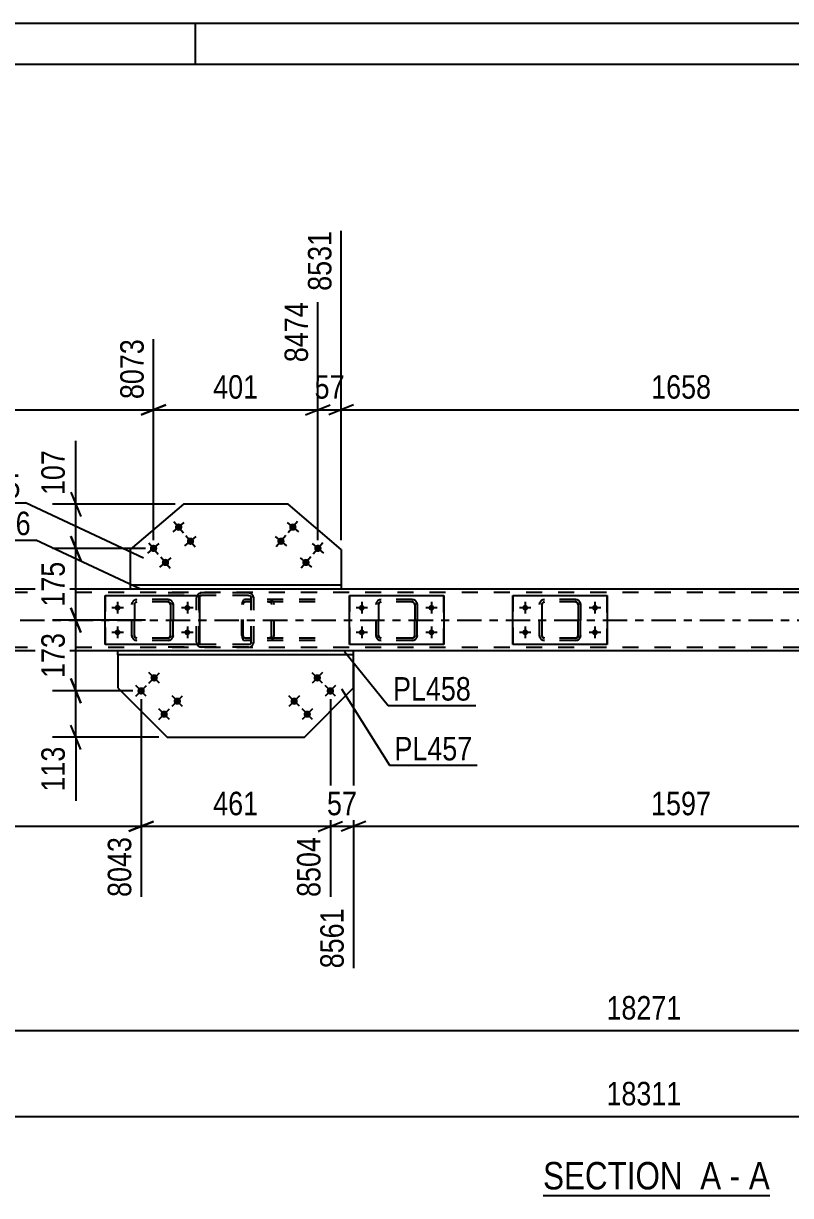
# Model space of a CAD drawing. Header units: millimetres. Extents: x 0 to 1189, y 0 to 841.
# Drawn here: x 538 to 631.6, y 698.1 to 841 of the extents above; entities that cross this region are included whole.
import ezdxf

# ---------------------------------------------------------------- set-up
doc = ezdxf.new("R2010")
doc.units = ezdxf.units.MM
doc.linetypes.add('DXK_LINE_DOT2', pattern=[3.9198, 1.9599, -1.9599])
doc.linetypes.add('DXK_LINE_DOT3', pattern=[5.9187, 2.979, -0.9799, 0.9799, -0.9799])
doc.styles.add('Arial Narrow', font='ARIALN.TTF', dxfattribs={"height": 0.2})

# ---------------------------------------------------------------- blocks, each defined once
blk = doc.blocks.new('Unknown-570348649-1114 - 55360')
at = {"color": 5, "linetype": 'Continuous'}
for p, q in [((1189, 841), (0, 841)), ((559, 836), (559, 841)), ((1184, 836), (5, 836))]:
    blk.add_line(p, q, dxfattribs=at)
blk = doc.blocks.new('Unknown-570348649-11 - 43977')
at = {"color": 6, "linetype": 'Continuous'}
blk.add_line((601.38, 698.09), (629.03, 698.09), dxfattribs=at)
at = {"color": 0, "linetype": 'Continuous'}
for points in [[(619.49, 698.84), (619.49, 702.34), (601.38, 702.34), (601.38, 698.84)], [(623.09, 698.84), (623.09, 702.34), (620.54, 702.34), (620.54, 698.84)], [(625.42, 698.84), (625.42, 702.34), (624.14, 702.34), (624.14, 698.84)], [(629.03, 698.84), (629.03, 702.34), (626.47, 702.34), (626.47, 698.84)]]:
    blk.add_wipeout(points, dxfattribs=at)
at = {"color": 7, "linetype": 'Continuous', "style": 'Arial Narrow'}
for s, p in [('SECTION ', (601.38, 698.84)), ('A', (620.54, 698.84)), ('A', (626.47, 698.84)), ('-', (624.14, 698.84))]:
    blk.add_text(s, height=3.34, dxfattribs=at).set_placement(p)
blk = doc.blocks.new('Part-570348649-43983 - 43977')
at = {"color": 7, "linetype": 'DXK_LINE_DOT2'}
for p, q in [((564.71, 770.39), (564.68, 770.16)), ((564.78, 770.58), (564.71, 770.39)), ((564.88, 770.71), (564.78, 770.58)), ((564.86, 770.27), (564.89, 770.37)), ((565.01, 770.76), (564.88, 770.71)), ((564.89, 770.37), (564.95, 770.44)), ((564.95, 770.44), (565.01, 770.46)), ((573.61, 770.76), (565.01, 770.76)), ((573.61, 770.46), (565.01, 770.46)), ((566.11, 770.46), (566.11, 770.76)), ((568.21, 770.71), (567.97, 770.76)), ((567.97, 770.46), (568.09, 770.44)), ((568.09, 770.44), (568.19, 770.37)), ((568.19, 770.37), (568.26, 770.27)), ((568.6, 770.16), (568.55, 770.39)), ((564.68, 766.36), (564.68, 770.16)), ((564.84, 770.16), (564.86, 770.27)), ((564.84, 766.36), (564.84, 770.16)), ((568.26, 770.27), (568.28, 770.16)), ((568.28, 766.36), (568.28, 770.16)), ((568.6, 766.36), (568.6, 770.16)), ((564.68, 766.36), (564.71, 766.13)), ((564.71, 766.13), (564.78, 765.93)), ((564.86, 766.24), (564.84, 766.36)), ((564.89, 766.15), (564.86, 766.24)), ((564.95, 766.08), (564.89, 766.15)), ((565.01, 766.06), (564.95, 766.08)), ((573.61, 766.06), (565.01, 766.06)), ((566.11, 765.76), (566.11, 766.06)), ((568.09, 766.08), (567.97, 766.06)), ((568.19, 766.15), (568.09, 766.08)), ((568.26, 766.24), (568.19, 766.15)), ((568.28, 766.36), (568.26, 766.24)), ((568.55, 766.13), (568.6, 766.36)), ((564.78, 765.93), (564.88, 765.8)), ((564.88, 765.8), (565.01, 765.76)), ((573.61, 765.76), (565.01, 765.76)), ((567.97, 765.76), (568.21, 765.8))]:
    blk.add_line(p, q, dxfattribs=at)
for centre, start, end in [((567.99, 770.14), 23.9472, 68.8973), ((567.99, 766.38), 291.1027, 336.0528)]:
    blk.add_arc(centre, 0.616, start, end, dxfattribs=at)
blk = doc.blocks.new('Part-570348649-44072 - 43977')
at = {"color": 7, "linetype": 'DXK_LINE_DOT2'}
for p, q in [((581.03, 770.16), (581.07, 770.39)), ((581.07, 770.39), (581.03, 770.16)), ((581.35, 770.27), (581.41, 770.37)), ((581.41, 770.37), (581.35, 770.27)), ((581.4, 770.71), (581.63, 770.76)), ((581.63, 770.76), (581.4, 770.71)), ((581.41, 770.37), (581.51, 770.43)), ((581.51, 770.43), (581.41, 770.37)), ((581.51, 770.43), (581.63, 770.46)), ((581.63, 770.46), (581.51, 770.43)), ((585.43, 770.76), (581.63, 770.76)), ((585.43, 770.46), (581.63, 770.46)), ((585.43, 770.76), (585.66, 770.71)), ((585.66, 770.71), (585.43, 770.76)), ((585.43, 770.46), (585.54, 770.43)), ((585.54, 770.43), (585.43, 770.46)), ((585.54, 770.43), (585.64, 770.37)), ((585.64, 770.37), (585.54, 770.43)), ((585.64, 770.37), (585.7, 770.27)), ((585.7, 770.27), (585.64, 770.37)), ((585.98, 770.39), (586.03, 770.16)), ((586.03, 770.16), (585.98, 770.39)), ((581.03, 766.36), (581.03, 770.16)), ((581.03, 770.16), (581.03, 770.16)), ((581.03, 766.36), (581.03, 770.16)), ((581.33, 770.16), (581.35, 770.27)), ((581.35, 770.27), (581.33, 770.16)), ((581.33, 766.36), (581.33, 770.16)), ((581.33, 770.16), (581.33, 770.16)), ((581.33, 770.16), (581.33, 766.36)), ((585.7, 770.27), (585.73, 770.16)), ((585.73, 770.16), (585.7, 770.27)), ((585.73, 766.36), (585.73, 770.16)), ((585.73, 770.16), (585.73, 770.16)), ((585.73, 770.16), (585.73, 766.36)), ((586.03, 766.36), (586.03, 770.16)), ((586.03, 770.16), (586.03, 770.16)), ((586.03, 770.16), (586.03, 766.36)), ((581.03, 766.36), (581.03, 766.36)), ((581.07, 766.13), (581.03, 766.36)), ((581.03, 766.36), (581.07, 766.13)), ((581.33, 766.36), (581.33, 766.36)), ((581.35, 766.24), (581.33, 766.36)), ((581.33, 766.36), (581.35, 766.24)), ((581.41, 766.14), (581.35, 766.24)), ((581.35, 766.24), (581.41, 766.14)), ((581.51, 766.08), (581.41, 766.14)), ((581.41, 766.14), (581.51, 766.08)), ((581.63, 766.06), (581.51, 766.08)), ((581.51, 766.08), (581.63, 766.06)), ((585.43, 766.06), (581.63, 766.06)), ((585.54, 766.08), (585.43, 766.06)), ((585.43, 766.06), (585.54, 766.08)), ((585.64, 766.14), (585.54, 766.08)), ((585.54, 766.08), (585.64, 766.14)), ((585.7, 766.24), (585.64, 766.14)), ((585.64, 766.14), (585.7, 766.24)), ((585.73, 766.36), (585.7, 766.24)), ((585.7, 766.24), (585.73, 766.36)), ((585.73, 766.36), (585.73, 766.36)), ((586.03, 766.36), (585.98, 766.13)), ((585.98, 766.13), (586.03, 766.36)), ((586.03, 766.36), (586.03, 766.36)), ((581.63, 765.76), (581.4, 765.8)), ((581.4, 765.8), (581.63, 765.76)), ((585.43, 765.76), (581.63, 765.76)), ((585.66, 765.8), (585.43, 765.76)), ((585.43, 765.76), (585.66, 765.8))]:
    blk.add_line(p, q, dxfattribs=at)
at = {"color": 7, "linetype": 'DXK_LINE_DOT3'}
blk.add_line((583.53, 768.26), (583.52, 768.26), dxfattribs=at)
at = {"color": 7, "linetype": 'DXK_LINE_DOT2'}
for centre, start, end in [((581.63, 770.16), 112.5, 157.5), ((581.63, 770.16), 112.5, 157.5), ((585.43, 770.16), 22.5, 67.5), ((585.43, 770.16), 22.5, 67.5), ((581.63, 766.36), 202.5, 247.5), ((581.63, 766.36), 202.5, 247.5), ((585.43, 766.36), 292.5, 337.5), ((585.43, 766.36), 292.5, 337.5)]:
    blk.add_arc(centre, 0.6, start, end, dxfattribs=at)
blk = doc.blocks.new('Part-570348649-43990 - 43977')
at = {"color": 7, "linetype": 'DXK_LINE_DOT2'}
for p, q in [((565.47, 771.56), (553.75, 771.56)), ((565.47, 771.26), (553.75, 771.26)), ((559.17, 771.19), (559.13, 770.96)), ((559.13, 765.56), (559.13, 770.96)), ((559.44, 770.96), (559.47, 771.07)), ((559.44, 765.56), (559.44, 770.96)), ((559.47, 771.07), (559.54, 771.17)), ((559.76, 771.56), (559.52, 771.51)), ((559.54, 771.17), (559.64, 771.24)), ((559.64, 771.24), (559.76, 771.26)), ((565.71, 771.51), (565.47, 771.56)), ((565.47, 771.26), (565.59, 771.24)), ((565.59, 771.24), (565.7, 771.17)), ((565.7, 771.17), (565.76, 771.07)), ((565.76, 771.07), (565.79, 770.96)), ((565.79, 765.56), (565.79, 770.96)), ((566.11, 770.96), (566.06, 771.19)), ((566.11, 765.56), (566.11, 770.96)), ((565.47, 765.26), (553.75, 765.26)), ((565.47, 764.96), (553.75, 764.96)), ((559.13, 765.56), (559.17, 765.33)), ((559.47, 765.44), (559.44, 765.56)), ((559.54, 765.35), (559.47, 765.44)), ((559.52, 765), (559.76, 764.96)), ((559.64, 765.28), (559.54, 765.35)), ((559.76, 765.26), (559.64, 765.28)), ((565.59, 765.28), (565.47, 765.26)), ((565.47, 764.96), (565.71, 765)), ((565.7, 765.35), (565.59, 765.28)), ((565.76, 765.44), (565.7, 765.35)), ((565.79, 765.56), (565.76, 765.44)), ((566.06, 765.33), (566.11, 765.56))]:
    blk.add_line(p, q, dxfattribs=at)
for centre, start, end in [((559.74, 770.93), 110.9291, 155.8657), ((565.49, 770.93), 24.1343, 69.0709), ((559.74, 765.58), 204.1343, 249.0709), ((565.49, 765.58), 290.9291, 335.8657)]:
    blk.add_arc(centre, 0.618, start, end, dxfattribs=at)
blk = doc.blocks.new('Part-570348649-44016 - 43977')
at = {"color": 2, "linetype": 'Continuous'}
for p, q in [((576.78, 772.51), (551.05, 772.51)), ((551.05, 772.51), (551.05, 772.01)), ((576.78, 772.01), (551.05, 772.01)), ((576.78, 772.51), (576.78, 772.01))]:
    blk.add_line(p, q, dxfattribs=at)
blk = doc.blocks.new('Part-570348649-44099 - 43977')
at = {"color": 2, "linetype": 'Continuous'}
for p, q in [((548.02, 765.26), (548.02, 771.26)), ((548.02, 771.26), (548.02, 771.26)), ((548.02, 771.26), (559.52, 771.26)), ((559.52, 771.26), (559.52, 765.26)), ((548.02, 765.26), (548.02, 765.26)), ((559.52, 765.26), (548.02, 765.26))]:
    blk.add_line(p, q, dxfattribs=at)
at = {"color": 7, "linetype": 'DXK_LINE_DOT2'}
for p, q in [((548.02, 771.26), (548.02, 765.26)), ((548.02, 771.26), (548.02, 771.26)), ((559.52, 765.26), (559.52, 771.26)), ((548.02, 765.26), (548.02, 765.26))]:
    blk.add_line(p, q, dxfattribs=at)
blk = doc.blocks.new('Part-570348649-44018 - 43977')
at = {"color": 2, "linetype": 'Continuous'}
for p, q in [((578.28, 764.51), (549.55, 764.51)), ((549.55, 764.01), (549.55, 764.51)), ((578.28, 764.01), (549.55, 764.01)), ((578.28, 764.01), (578.28, 764.51))]:
    blk.add_line(p, q, dxfattribs=at)
blk = doc.blocks.new('Part-570348649-44073 - 43977')
at = {"color": 2, "linetype": 'Continuous'}
for p, q in [((577.78, 765.26), (577.78, 771.26)), ((577.78, 771.26), (577.78, 771.26)), ((577.78, 771.26), (589.28, 771.26)), ((589.28, 771.26), (589.28, 765.26)), ((577.78, 765.26), (577.78, 765.26)), ((589.28, 765.26), (577.78, 765.26))]:
    blk.add_line(p, q, dxfattribs=at)
at = {"color": 7, "linetype": 'DXK_LINE_DOT2'}
for p, q in [((577.78, 771.26), (577.78, 765.26)), ((577.78, 771.26), (577.78, 771.26)), ((589.28, 765.26), (589.28, 771.26)), ((577.78, 765.26), (577.78, 765.26))]:
    blk.add_line(p, q, dxfattribs=at)
blk = doc.blocks.new('Part-570348649-44098 - 43977')
at = {"color": 7, "linetype": 'DXK_LINE_DOT2'}
for p, q in [((551.27, 770.16), (551.31, 770.39)), ((551.31, 770.39), (551.27, 770.16)), ((551.31, 770.39), (551.31, 770.39)), ((551.59, 770.27), (551.66, 770.37)), ((551.65, 770.37), (551.59, 770.27)), ((551.64, 770.71), (551.87, 770.76)), ((551.87, 770.76), (551.64, 770.71)), ((551.75, 770.43), (551.65, 770.37)), ((551.66, 770.37), (551.75, 770.43)), ((551.75, 770.43), (551.87, 770.46)), ((551.87, 770.46), (551.75, 770.43)), ((555.67, 770.76), (551.87, 770.76)), ((555.67, 770.46), (551.87, 770.46)), ((555.67, 770.76), (555.9, 770.71)), ((555.9, 770.71), (555.67, 770.76)), ((555.67, 770.46), (555.78, 770.43)), ((555.78, 770.43), (555.67, 770.46)), ((555.78, 770.43), (555.88, 770.37)), ((555.88, 770.37), (555.78, 770.43)), ((555.88, 770.37), (555.94, 770.27)), ((555.94, 770.27), (555.88, 770.37)), ((556.22, 770.39), (556.27, 770.16)), ((556.27, 770.16), (556.22, 770.39)), ((551.27, 766.36), (551.27, 770.16)), ((551.27, 770.16), (551.27, 770.16)), ((551.27, 766.36), (551.27, 770.16)), ((551.57, 770.16), (551.59, 770.27)), ((551.59, 770.27), (551.57, 770.16)), ((551.57, 766.36), (551.57, 770.16)), ((551.57, 770.16), (551.57, 770.16)), ((551.57, 770.16), (551.57, 766.36)), ((555.94, 770.27), (555.94, 770.27)), ((555.94, 770.27), (555.97, 770.16)), ((555.97, 770.16), (555.94, 770.27)), ((555.97, 766.36), (555.97, 770.16)), ((555.97, 770.16), (555.97, 770.16)), ((555.97, 770.16), (555.97, 766.36)), ((556.27, 766.36), (556.27, 770.16)), ((556.27, 770.16), (556.27, 770.16)), ((556.27, 770.16), (556.27, 766.36)), ((551.27, 766.36), (551.27, 766.36)), ((551.31, 766.13), (551.27, 766.36)), ((551.27, 766.36), (551.31, 766.13)), ((551.31, 766.13), (551.31, 766.13)), ((551.57, 766.36), (551.57, 766.36)), ((551.59, 766.24), (551.57, 766.36)), ((551.57, 766.36), (551.59, 766.24)), ((551.66, 766.14), (551.59, 766.24)), ((551.59, 766.24), (551.65, 766.14)), ((551.65, 766.14), (551.75, 766.08)), ((551.75, 766.08), (551.66, 766.14)), ((551.87, 766.06), (551.75, 766.08)), ((551.75, 766.08), (551.87, 766.06)), ((555.67, 766.06), (551.87, 766.06)), ((555.78, 766.08), (555.67, 766.06)), ((555.67, 766.06), (555.78, 766.08)), ((555.88, 766.14), (555.78, 766.08)), ((555.78, 766.08), (555.88, 766.14)), ((555.94, 766.24), (555.88, 766.14)), ((555.88, 766.14), (555.94, 766.24)), ((555.97, 766.36), (555.94, 766.24)), ((555.94, 766.24), (555.97, 766.36)), ((555.94, 766.24), (555.94, 766.24)), ((555.97, 766.36), (555.97, 766.36)), ((556.27, 766.36), (556.22, 766.13)), ((556.22, 766.13), (556.27, 766.36)), ((556.27, 766.36), (556.27, 766.36)), ((551.87, 765.76), (551.64, 765.8)), ((551.64, 765.8), (551.87, 765.76)), ((555.67, 765.76), (551.87, 765.76)), ((555.9, 765.8), (555.67, 765.76)), ((555.67, 765.76), (555.9, 765.8))]:
    blk.add_line(p, q, dxfattribs=at)
at = {"color": 7, "linetype": 'DXK_LINE_DOT3'}
blk.add_line((553.77, 768.26), (553.76, 768.26), dxfattribs=at)
at = {"color": 7, "linetype": 'DXK_LINE_DOT2'}
for centre, start, end in [((551.87, 770.16), 112.5, 157.5), ((551.87, 770.16), 112.5, 157.5), ((555.67, 770.16), 22.5, 67.5), ((555.67, 770.16), 22.5, 67.5), ((551.87, 766.36), 202.5, 247.5), ((551.87, 766.36), 202.5, 247.5), ((555.67, 766.36), 292.5, 337.5), ((555.67, 766.36), 292.5, 337.5)]:
    blk.add_arc(centre, 0.6, start, end, dxfattribs=at)
blk = doc.blocks.new('Part-570348649-44100 - 43977')
at = {"color": 7, "linetype": 'DXK_LINE_DOT2'}
for p, q in [((600.95, 770.16), (601, 770.39)), ((601, 770.39), (600.96, 770.16)), ((601, 770.39), (601, 770.39)), ((601.28, 770.27), (601.34, 770.37)), ((601.34, 770.37), (601.28, 770.27)), ((601.33, 770.71), (601.55, 770.76)), ((601.56, 770.76), (601.33, 770.71)), ((601.34, 770.37), (601.44, 770.43)), ((601.44, 770.43), (601.34, 770.37)), ((601.44, 770.43), (601.56, 770.46)), ((601.55, 770.46), (601.44, 770.43)), ((605.36, 770.76), (601.55, 770.76)), ((605.36, 770.46), (601.55, 770.46)), ((605.35, 770.76), (605.58, 770.71)), ((605.47, 770.43), (605.35, 770.46)), ((605.59, 770.71), (605.36, 770.76)), ((605.36, 770.46), (605.47, 770.43)), ((605.47, 770.43), (605.57, 770.37)), ((605.57, 770.37), (605.47, 770.43)), ((605.57, 770.37), (605.63, 770.27)), ((605.63, 770.27), (605.57, 770.37)), ((605.91, 770.39), (605.95, 770.16)), ((605.96, 770.16), (605.91, 770.39)), ((600.95, 770.16), (600.96, 770.16)), ((600.95, 766.36), (600.95, 770.16)), ((600.96, 766.36), (600.96, 770.16)), ((601.28, 770.27), (601.25, 770.16)), ((601.26, 770.16), (601.25, 770.16)), ((601.25, 770.16), (601.25, 766.36)), ((601.26, 770.16), (601.28, 770.27)), ((601.26, 766.36), (601.26, 770.16)), ((605.63, 770.27), (605.63, 770.27)), ((605.63, 770.27), (605.66, 770.16)), ((605.65, 770.16), (605.63, 770.27)), ((605.66, 770.16), (605.65, 770.16)), ((605.65, 770.16), (605.65, 766.36)), ((605.66, 766.36), (605.66, 770.16)), ((605.96, 770.16), (605.95, 770.16)), ((605.95, 770.16), (605.95, 766.36)), ((605.96, 766.36), (605.96, 770.16)), ((600.96, 766.36), (600.95, 766.36)), ((601, 766.13), (600.95, 766.36)), ((600.96, 766.36), (601, 766.13)), ((601, 766.13), (601, 766.13)), ((601.25, 766.36), (601.26, 766.36)), ((601.25, 766.36), (601.28, 766.24)), ((601.28, 766.24), (601.26, 766.36)), ((601.34, 766.14), (601.28, 766.24)), ((601.28, 766.24), (601.34, 766.14)), ((601.44, 766.08), (601.34, 766.14)), ((601.34, 766.14), (601.44, 766.08)), ((601.56, 766.06), (601.44, 766.08)), ((601.44, 766.08), (601.55, 766.06)), ((605.36, 766.06), (601.55, 766.06)), ((605.35, 766.06), (605.47, 766.08)), ((605.47, 766.08), (605.36, 766.06)), ((605.57, 766.14), (605.47, 766.08)), ((605.47, 766.08), (605.57, 766.14)), ((605.63, 766.24), (605.57, 766.14)), ((605.57, 766.14), (605.63, 766.24)), ((605.66, 766.36), (605.63, 766.24)), ((605.63, 766.24), (605.65, 766.36)), ((605.63, 766.24), (605.63, 766.24)), ((605.65, 766.36), (605.66, 766.36)), ((605.95, 766.36), (605.91, 766.13)), ((605.91, 766.13), (605.96, 766.36)), ((605.95, 766.36), (605.96, 766.36)), ((601.55, 765.76), (601.33, 765.8)), ((601.33, 765.8), (601.56, 765.76)), ((605.36, 765.76), (601.55, 765.76)), ((605.58, 765.8), (605.35, 765.76)), ((605.36, 765.76), (605.59, 765.8))]:
    blk.add_line(p, q, dxfattribs=at)
at = {"color": 7, "linetype": 'DXK_LINE_DOT3'}
blk.add_line((603.46, 768.26), (603.45, 768.26), dxfattribs=at)
at = {"color": 7, "linetype": 'DXK_LINE_DOT2'}
for centre, start, end in [((601.55, 770.16), 112.5, 157.5), ((601.56, 770.16), 112.5, 157.5), ((605.35, 770.16), 22.5, 67.5), ((605.36, 770.16), 22.5, 67.5), ((601.55, 766.36), 202.5, 247.5), ((601.56, 766.36), 202.5, 247.5), ((605.35, 766.36), 292.5, 337.5), ((605.36, 766.36), 292.5, 337.5)]:
    blk.add_arc(centre, 0.6, start, end, dxfattribs=at)
blk = doc.blocks.new('Part-570348649-44101 - 43977')
at = {"color": 2, "linetype": 'Continuous'}
for p, q in [((597.71, 765.26), (597.71, 771.26)), ((597.71, 771.26), (597.71, 771.26)), ((597.71, 771.26), (609.21, 771.26)), ((609.21, 771.26), (609.21, 765.26)), ((597.71, 765.26), (597.71, 765.26)), ((609.21, 765.26), (597.71, 765.26))]:
    blk.add_line(p, q, dxfattribs=at)
at = {"color": 7, "linetype": 'DXK_LINE_DOT2'}
for p, q in [((597.71, 771.26), (597.71, 765.26)), ((597.71, 771.26), (597.71, 771.26)), ((609.21, 765.26), (609.21, 771.26)), ((597.71, 765.26), (597.71, 765.26))]:
    blk.add_line(p, q, dxfattribs=at)
blk = doc.blocks.new('Part-570348649-44130 - 43977')
at = {"color": 2, "linetype": 'Continuous'}
for p, q in [((551.05, 772.01), (471.02, 772.01)), ((656.81, 772.01), (576.78, 772.01)), ((549.55, 764.51), (472.52, 764.51)), ((655.31, 764.51), (578.28, 764.51))]:
    blk.add_line(p, q, dxfattribs=at)
at = {"color": 7, "linetype": 'DXK_LINE_DOT2'}
for p, q in [((576.78, 772.01), (551.05, 772.01)), ((1063.8, 771.61), (182.52, 771.61)), ((1063.8, 764.91), (182.52, 764.91)), ((578.28, 764.51), (549.55, 764.51))]:
    blk.add_line(p, q, dxfattribs=at)
at = {"color": 7, "linetype": 'DXK_LINE_DOT3'}
blk.add_line((182.52, 768.26), (1063.8, 768.26), dxfattribs=at)
blk = doc.blocks.new('Part-570348649-44139 - 43977')
at = {"color": 2, "linetype": 'Continuous'}
for p, q in [((557.54, 782.37), (551.05, 776.88)), ((570.29, 782.37), (557.54, 782.37)), ((576.78, 776.88), (570.29, 782.37)), ((551.05, 776.88), (551.05, 772.51)), ((576.78, 776.88), (576.78, 772.51))]:
    blk.add_line(p, q, dxfattribs=at)
at = {"color": 7, "linetype": 'DXK_LINE_DOT2'}
blk.add_line((576.78, 772.51), (551.05, 772.51), dxfattribs=at)
blk = doc.blocks.new('Part-570348649-44140 - 43977')
at = {"color": 2, "linetype": 'Continuous'}
for p, q in [((549.55, 764.01), (549.55, 759.99)), ((578.28, 759.99), (578.28, 764.01)), ((549.55, 759.99), (555.54, 753.96)), ((572.29, 753.96), (578.28, 759.99)), ((555.54, 753.96), (572.29, 753.96))]:
    blk.add_line(p, q, dxfattribs=at)
at = {"color": 7, "linetype": 'DXK_LINE_DOT2'}
blk.add_line((578.28, 764.01), (549.55, 764.01), dxfattribs=at)
blk = doc.blocks.new('Bolt-570348649-44171 - 43977')
at = {"linetype": 'Continuous'}
for points in [[(578.93, 769.76), (578.93, 769.83), (578.96, 769.9), (578.99, 769.96), (579.04, 770.02), (579.1, 770.06), (579.17, 770.09), (579.24, 770.1), (579.31, 770.1), (579.38, 770.09), (579.45, 770.06), (579.51, 770.02), (579.56, 769.96), (579.6, 769.9), (579.62, 769.83), (579.63, 769.76), (579.62, 769.68), (579.6, 769.61), (579.56, 769.55), (579.51, 769.5), (579.45, 769.45), (579.38, 769.42), (579.31, 769.41), (579.24, 769.41), (579.17, 769.42), (579.1, 769.45), (579.04, 769.5), (578.99, 769.55), (578.96, 769.61), (578.93, 769.68)], [(587.43, 769.76), (587.43, 769.83), (587.46, 769.9), (587.49, 769.96), (587.54, 770.02), (587.6, 770.06), (587.67, 770.09), (587.74, 770.1), (587.81, 770.1), (587.88, 770.09), (587.95, 770.06), (588.01, 770.02), (588.06, 769.96), (588.1, 769.9), (588.12, 769.83), (588.13, 769.76), (588.12, 769.68), (588.1, 769.61), (588.06, 769.55), (588.01, 769.5), (587.95, 769.45), (587.88, 769.42), (587.81, 769.41), (587.74, 769.41), (587.67, 769.42), (587.6, 769.45), (587.54, 769.5), (587.49, 769.55), (587.46, 769.61), (587.43, 769.68)], [(578.93, 766.76), (578.93, 766.83), (578.96, 766.9), (578.99, 766.96), (579.04, 767.02), (579.1, 767.06), (579.17, 767.09), (579.24, 767.1), (579.31, 767.1), (579.38, 767.09), (579.45, 767.06), (579.51, 767.02), (579.56, 766.96), (579.6, 766.9), (579.62, 766.83), (579.63, 766.76), (579.62, 766.68), (579.6, 766.61), (579.56, 766.55), (579.51, 766.5), (579.45, 766.45), (579.38, 766.42), (579.31, 766.41), (579.24, 766.41), (579.17, 766.42), (579.1, 766.45), (579.04, 766.5), (578.99, 766.55), (578.96, 766.61), (578.93, 766.68)], [(587.43, 766.76), (587.43, 766.83), (587.46, 766.9), (587.49, 766.96), (587.54, 767.02), (587.6, 767.06), (587.67, 767.09), (587.74, 767.1), (587.81, 767.1), (587.88, 767.09), (587.95, 767.06), (588.01, 767.02), (588.06, 766.96), (588.1, 766.9), (588.12, 766.83), (588.13, 766.76), (588.12, 766.68), (588.1, 766.61), (588.06, 766.55), (588.01, 766.5), (587.95, 766.45), (587.88, 766.42), (587.81, 766.41), (587.74, 766.41), (587.67, 766.42), (587.6, 766.45), (587.54, 766.5), (587.49, 766.55), (587.46, 766.61), (587.43, 766.68)]]:
    blk.add_hatch(color=1, dxfattribs=at).paths.add_polyline_path(points)
at = {"color": 1, "linetype": 'Continuous'}
for p, q in [((579.28, 770.46), (579.28, 769.06)), ((587.78, 770.46), (587.78, 769.06)), ((579.98, 769.76), (578.58, 769.76)), ((588.48, 769.76), (587.08, 769.76)), ((579.28, 767.46), (579.28, 766.06)), ((587.78, 767.46), (587.78, 766.06)), ((579.98, 766.76), (578.58, 766.76)), ((588.48, 766.76), (587.08, 766.76))]:
    blk.add_line(p, q, dxfattribs=at)
blk = doc.blocks.new('Bolt-570348649-44181 - 43977')
at = {"linetype": 'Continuous'}
for points in [[(549.17, 769.76), (549.17, 769.83), (549.2, 769.9), (549.23, 769.96), (549.28, 770.02), (549.34, 770.06), (549.41, 770.09), (549.48, 770.1), (549.55, 770.1), (549.63, 770.09), (549.69, 770.06), (549.75, 770.02), (549.8, 769.96), (549.84, 769.9), (549.86, 769.83), (549.87, 769.76), (549.86, 769.68), (549.84, 769.61), (549.8, 769.55), (549.75, 769.5), (549.69, 769.45), (549.63, 769.42), (549.55, 769.41), (549.48, 769.41), (549.41, 769.42), (549.34, 769.45), (549.28, 769.5), (549.23, 769.55), (549.2, 769.61), (549.17, 769.68)], [(557.67, 769.76), (557.67, 769.83), (557.7, 769.9), (557.73, 769.96), (557.78, 770.02), (557.84, 770.06), (557.91, 770.09), (557.98, 770.1), (558.05, 770.1), (558.13, 770.09), (558.19, 770.06), (558.25, 770.02), (558.3, 769.96), (558.34, 769.9), (558.36, 769.83), (558.37, 769.76), (558.36, 769.68), (558.34, 769.61), (558.3, 769.55), (558.25, 769.5), (558.19, 769.45), (558.13, 769.42), (558.05, 769.41), (557.98, 769.41), (557.91, 769.42), (557.84, 769.45), (557.78, 769.5), (557.73, 769.55), (557.7, 769.61), (557.67, 769.68)], [(549.17, 766.76), (549.17, 766.83), (549.2, 766.9), (549.23, 766.96), (549.28, 767.02), (549.34, 767.06), (549.41, 767.09), (549.48, 767.1), (549.55, 767.1), (549.63, 767.09), (549.69, 767.06), (549.75, 767.02), (549.8, 766.96), (549.84, 766.9), (549.86, 766.83), (549.87, 766.76), (549.86, 766.68), (549.84, 766.61), (549.8, 766.55), (549.75, 766.5), (549.69, 766.45), (549.63, 766.42), (549.55, 766.41), (549.48, 766.41), (549.41, 766.42), (549.34, 766.45), (549.28, 766.5), (549.23, 766.55), (549.2, 766.61), (549.17, 766.68)], [(557.67, 766.76), (557.67, 766.83), (557.7, 766.9), (557.73, 766.96), (557.78, 767.02), (557.84, 767.06), (557.91, 767.09), (557.98, 767.1), (558.05, 767.1), (558.13, 767.09), (558.19, 767.06), (558.25, 767.02), (558.3, 766.96), (558.34, 766.9), (558.36, 766.83), (558.37, 766.76), (558.36, 766.68), (558.34, 766.61), (558.3, 766.55), (558.25, 766.5), (558.19, 766.45), (558.13, 766.42), (558.05, 766.41), (557.98, 766.41), (557.91, 766.42), (557.84, 766.45), (557.78, 766.5), (557.73, 766.55), (557.7, 766.61), (557.67, 766.68)]]:
    blk.add_hatch(color=1, dxfattribs=at).paths.add_polyline_path(points)
at = {"color": 1, "linetype": 'Continuous'}
for p, q in [((549.52, 770.46), (549.52, 769.06)), ((558.02, 770.46), (558.02, 769.06)), ((550.22, 769.76), (548.82, 769.76)), ((558.72, 769.76), (557.32, 769.76)), ((549.52, 767.46), (549.52, 766.06)), ((558.02, 767.46), (558.02, 766.06)), ((550.22, 766.76), (548.82, 766.76)), ((558.72, 766.76), (557.32, 766.76))]:
    blk.add_line(p, q, dxfattribs=at)
blk = doc.blocks.new('Bolt-570348649-44182 - 43977')
at = {"linetype": 'Continuous'}
for points in [[(598.86, 769.76), (598.86, 769.83), (598.89, 769.9), (598.92, 769.96), (598.97, 770.02), (599.03, 770.06), (599.1, 770.09), (599.17, 770.1), (599.24, 770.1), (599.31, 770.09), (599.38, 770.06), (599.44, 770.02), (599.49, 769.96), (599.53, 769.9), (599.55, 769.83), (599.56, 769.76), (599.55, 769.68), (599.53, 769.61), (599.49, 769.55), (599.44, 769.5), (599.38, 769.45), (599.31, 769.42), (599.24, 769.41), (599.17, 769.41), (599.1, 769.42), (599.03, 769.45), (598.97, 769.5), (598.92, 769.55), (598.89, 769.61), (598.86, 769.68)], [(607.36, 769.76), (607.36, 769.83), (607.39, 769.9), (607.42, 769.96), (607.47, 770.02), (607.53, 770.06), (607.6, 770.09), (607.67, 770.1), (607.74, 770.1), (607.81, 770.09), (607.88, 770.06), (607.94, 770.02), (607.99, 769.96), (608.03, 769.9), (608.05, 769.83), (608.06, 769.76), (608.05, 769.68), (608.03, 769.61), (607.99, 769.55), (607.94, 769.5), (607.88, 769.45), (607.81, 769.42), (607.74, 769.41), (607.67, 769.41), (607.6, 769.42), (607.53, 769.45), (607.47, 769.5), (607.42, 769.55), (607.39, 769.61), (607.36, 769.68)], [(598.86, 766.76), (598.86, 766.83), (598.89, 766.9), (598.92, 766.96), (598.97, 767.02), (599.03, 767.06), (599.1, 767.09), (599.17, 767.1), (599.24, 767.1), (599.31, 767.09), (599.38, 767.06), (599.44, 767.02), (599.49, 766.96), (599.53, 766.9), (599.55, 766.83), (599.56, 766.76), (599.55, 766.68), (599.53, 766.61), (599.49, 766.55), (599.44, 766.5), (599.38, 766.45), (599.31, 766.42), (599.24, 766.41), (599.17, 766.41), (599.1, 766.42), (599.03, 766.45), (598.97, 766.5), (598.92, 766.55), (598.89, 766.61), (598.86, 766.68)], [(607.36, 766.76), (607.36, 766.83), (607.39, 766.9), (607.42, 766.96), (607.47, 767.02), (607.53, 767.06), (607.6, 767.09), (607.67, 767.1), (607.74, 767.1), (607.81, 767.09), (607.88, 767.06), (607.94, 767.02), (607.99, 766.96), (608.03, 766.9), (608.05, 766.83), (608.06, 766.76), (608.05, 766.68), (608.03, 766.61), (607.99, 766.55), (607.94, 766.5), (607.88, 766.45), (607.81, 766.42), (607.74, 766.41), (607.67, 766.41), (607.6, 766.42), (607.53, 766.45), (607.47, 766.5), (607.42, 766.55), (607.39, 766.61), (607.36, 766.68)]]:
    blk.add_hatch(color=1, dxfattribs=at).paths.add_polyline_path(points)
at = {"color": 1, "linetype": 'Continuous'}
for p, q in [((599.21, 770.46), (599.21, 769.06)), ((607.71, 770.46), (607.71, 769.06)), ((599.91, 769.76), (598.51, 769.76)), ((608.41, 769.76), (607.01, 769.76)), ((599.21, 767.46), (599.21, 766.06)), ((607.71, 767.46), (607.71, 766.06)), ((599.91, 766.76), (598.51, 766.76)), ((608.41, 766.76), (607.01, 766.76))]:
    blk.add_line(p, q, dxfattribs=at)
blk = doc.blocks.new('Bolt-570348649-44205 - 43977')
at = {"linetype": 'Continuous'}
for points in [[(571.22, 779.29, -1), (570.54, 779.88, -1)], [(569.77, 777.58, -1), (569.08, 778.16, -1)], [(574.28, 776.71, -1), (573.59, 777.29, -1)], [(572.82, 774.99, -1), (572.14, 775.57, -1)]]:
    blk.add_hatch(color=1, dxfattribs=at).paths.add_polyline_path(points)
at = {"color": 1, "linetype": 'Continuous'}
for p, q in [((570.19, 780.17), (571.57, 779)), ((571.46, 780.27), (570.3, 778.9)), ((568.74, 778.45), (570.11, 777.29)), ((570.01, 778.55), (568.85, 777.18)), ((573.25, 777.58), (574.62, 776.42)), ((574.52, 777.69), (573.35, 776.31)), ((571.79, 775.86), (573.17, 774.7)), ((573.06, 775.97), (571.9, 774.6))]:
    blk.add_line(p, q, dxfattribs=at)
blk = doc.blocks.new('Bolt-570348649-44206 - 43977')
at = {"linetype": 'Continuous'}
for points in [[(557.3, 779.88, -1), (556.61, 779.29, -1)], [(554.24, 777.29, -1), (553.56, 776.71, -1)], [(558.75, 778.16, -1), (558.06, 777.58, -1)], [(555.7, 775.57, -1), (555.01, 774.99, -1)]]:
    blk.add_hatch(color=1, dxfattribs=at).paths.add_polyline_path(points)
at = {"color": 1, "linetype": 'Continuous'}
for p, q in [((556.27, 779), (557.64, 780.17)), ((556.37, 780.27), (557.53, 778.9)), ((553.21, 776.42), (554.59, 777.58)), ((553.32, 777.69), (554.48, 776.31)), ((557.72, 777.29), (559.09, 778.45)), ((557.83, 778.55), (558.99, 777.18)), ((554.67, 774.7), (556.04, 775.86)), ((554.77, 775.97), (555.93, 774.6))]:
    blk.add_line(p, q, dxfattribs=at)
blk = doc.blocks.new('Bolt-570348649-44207 - 43977')
at = {"linetype": 'Continuous'}
for points in [[(553.66, 761.53, -1), (554.29, 760.89, -1)], [(552.06, 759.94, -1), (552.7, 759.3, -1)], [(556.48, 758.69, -1), (557.11, 758.05, -1)], [(554.88, 757.1, -1), (555.51, 756.47, -1)]]:
    blk.add_hatch(color=1, dxfattribs=at).paths.add_polyline_path(points)
at = {"color": 1, "linetype": 'Continuous'}
for p, q in [((554.61, 760.57), (553.34, 761.85)), ((553.34, 760.58), (554.61, 761.84)), ((551.74, 758.99), (553.02, 760.26)), ((553.01, 758.99), (551.74, 760.26)), ((557.43, 757.73), (556.16, 759.01)), ((556.16, 757.74), (557.43, 759)), ((555.83, 756.15), (554.56, 757.42)), ((554.56, 756.15), (555.84, 757.42))]:
    blk.add_line(p, q, dxfattribs=at)
blk = doc.blocks.new('Bolt-570348649-44208 - 43977')
at = {"linetype": 'Continuous'}
for points in [[(573.54, 760.89, -1), (574.17, 761.53, -1)], [(575.13, 759.3, -1), (575.77, 759.94, -1)], [(570.72, 758.05, -1), (571.35, 758.69, -1)], [(572.32, 756.47, -1), (572.95, 757.1, -1)]]:
    blk.add_hatch(color=1, dxfattribs=at).paths.add_polyline_path(points)
at = {"color": 1, "linetype": 'Continuous'}
for p, q in [((574.49, 761.85), (573.22, 760.57)), ((574.49, 760.58), (573.22, 761.84)), ((571.67, 759.01), (570.4, 757.73)), ((571.68, 757.74), (570.4, 759)), ((576.09, 758.99), (574.81, 760.26)), ((576.09, 760.26), (574.82, 758.99)), ((573.27, 757.42), (572, 756.15)), ((573.27, 756.15), (572, 757.42))]:
    blk.add_line(p, q, dxfattribs=at)
blk = doc.blocks.new('StraightDimension-570348649-48183 - 43977')
at = {"color": 7, "linetype": 'Continuous'}
blk.add_line((163.56, 718.2), (1063.8, 718.2), dxfattribs=at)
at = {"color": 0}
blk.add_wipeout([(618.85, 718.95), (618.85, 723.15), (608.51, 723.15), (608.51, 718.95)], dxfattribs=at)
at = {"color": 3, "style": 'Arial Narrow'}
blk.add_text('18271', height=2.863, dxfattribs=at).set_placement((609.11, 719.55))
blk = doc.blocks.new('StraightDimension-570348649-64657 - 43977')
at = {"color": 7, "linetype": 'Continuous'}
for p, q in [((543.83, 769.76), (545.03, 766.76)), ((552.9, 768.26), (541.58, 768.26)), ((544.43, 759.62), (544.43, 768.26)), ((545.03, 758.12), (543.83, 761.12)), ((551.38, 759.62), (541.58, 759.62))]:
    blk.add_line(p, q, dxfattribs=at)
at = {"color": 0}
blk.add_wipeout([(543.68, 767.28), (539.48, 767.28), (539.48, 760.6), (543.68, 760.6)], dxfattribs=at)
at = {"color": 3, "style": 'Arial Narrow'}
blk.add_text('173', height=2.863, rotation=90.0002, dxfattribs=at).set_placement((543.08, 761.2))
blk = doc.blocks.new('StraightDimension-570348649-64655 - 43977')
at = {"color": 7, "linetype": 'Continuous'}
for p, q in [((544.43, 782.37), (544.43, 790.11)), ((544.43, 782.37), (544.43, 790.11)), ((543.83, 783.87), (545.03, 780.87)), ((556.54, 782.37), (541.58, 782.37)), ((544.43, 777), (544.43, 782.37)), ((545.03, 775.5), (543.83, 778.5)), ((552.9, 777), (541.58, 777))]:
    blk.add_line(p, q, dxfattribs=at)
at = {"color": 0}
blk.add_wipeout([(543.68, 789.58), (539.48, 789.58), (539.48, 782.9), (543.68, 782.9)], dxfattribs=at)
at = {"color": 3, "style": 'Arial Narrow'}
blk.add_text('107', height=2.863, rotation=90.0002, dxfattribs=at).set_placement((543.08, 783.5))
blk = doc.blocks.new('StraightDimension-570348649-47437 - 43977')
at = {"color": 7, "linetype": 'Continuous'}
for p, q in [((472.52, 763.01), (472.52, 725.8)), ((552.38, 758.62), (552.38, 734.5)), ((474.02, 743.71), (471.02, 742.51)), ((550.88, 742.51), (553.88, 743.71)), ((472.52, 743.11), (552.38, 743.11))]:
    blk.add_line(p, q, dxfattribs=at)
at = {"color": 0}
blk.add_wipeout([(516.71, 743.86), (516.71, 748.06), (508.19, 748.06), (508.19, 743.86)], dxfattribs=at)
at = {"color": 3, "style": 'Arial Narrow'}
blk.add_text('1597', height=2.863, dxfattribs=at).set_placement((508.79, 744.46))
at = {"color": 0, "linetype": 'Continuous'}
blk.add_wipeout([(551.78, 742.41), (547.58, 742.41), (547.58, 733.9), (551.78, 733.9)], dxfattribs=at)
at = {"color": 3, "linetype": 'Continuous', "style": 'Arial Narrow'}
blk.add_text('8043', height=2.863, rotation=90.0002, dxfattribs=at).set_placement((551.18, 734.5))
blk = doc.blocks.new('StraightDimension-570348649-64658 - 43977')
at = {"color": 7, "linetype": 'Continuous'}
for p, q in [((543.83, 761.12), (545.03, 758.12)), ((551.38, 759.62), (541.58, 759.62)), ((544.43, 753.96), (544.43, 759.62)), ((545.03, 752.46), (543.83, 755.46)), ((554.54, 753.96), (541.58, 753.96)), ((544.43, 753.96), (544.43, 746.22)), ((544.43, 753.96), (544.43, 746.22))]:
    blk.add_line(p, q, dxfattribs=at)
at = {"color": 0}
blk.add_wipeout([(543.68, 753.43), (539.48, 753.43), (539.48, 746.75), (543.68, 746.75)], dxfattribs=at)
at = {"color": 3, "style": 'Arial Narrow'}
blk.add_text('113', height=2.863, rotation=90.0002, dxfattribs=at).set_placement((543.08, 747.35))
blk = doc.blocks.new('StraightDimension-570348649-47436 - 43977')
at = {"color": 7, "linetype": 'Continuous'}
for p, q in [((552.38, 758.62), (552.38, 734.5)), ((575.45, 758.62), (575.45, 734.5)), ((553.88, 743.71), (550.88, 742.51)), ((573.95, 742.51), (576.95, 743.71)), ((552.38, 743.11), (575.45, 743.11))]:
    blk.add_line(p, q, dxfattribs=at)
at = {"color": 0}
blk.add_wipeout([(567.26, 743.86), (567.26, 748.06), (560.57, 748.06), (560.57, 743.86)], dxfattribs=at)
at = {"color": 3, "style": 'Arial Narrow'}
blk.add_text('461', height=2.863, dxfattribs=at).set_placement((561.17, 744.46))
at = {"color": 0, "linetype": 'Continuous'}
blk.add_wipeout([(574.85, 742.41), (570.65, 742.41), (570.65, 733.9), (574.85, 733.9)], dxfattribs=at)
at = {"color": 3, "linetype": 'Continuous', "style": 'Arial Narrow'}
blk.add_text('8504', height=2.863, rotation=90.0002, dxfattribs=at).set_placement((574.25, 734.5))
blk = doc.blocks.new('StraightDimension-570348649-48228 - 43977')
at = {"color": 7, "linetype": 'Continuous'}
blk.add_line((162.56, 707.74), (1064.8, 707.74), dxfattribs=at)
at = {"color": 0}
blk.add_wipeout([(618.85, 708.49), (618.85, 712.69), (608.51, 712.69), (608.51, 708.49)], dxfattribs=at)
at = {"color": 3, "style": 'Arial Narrow'}
blk.add_text('18311', height=2.863, dxfattribs=at).set_placement((609.11, 709.09))
blk = doc.blocks.new('StraightDimension-570348649-47434 - 43977')
at = {"color": 7, "linetype": 'Continuous'}
for p, q in [((578.28, 763.01), (578.28, 725.8)), ((658.14, 758.62), (658.14, 732.67)), ((579.78, 743.71), (576.78, 742.51)), ((656.64, 742.51), (659.64, 743.71)), ((578.28, 743.11), (658.14, 743.11))]:
    blk.add_line(p, q, dxfattribs=at)
at = {"color": 0}
blk.add_wipeout([(622.47, 743.86), (622.47, 748.06), (613.95, 748.06), (613.95, 743.86)], dxfattribs=at)
at = {"color": 3, "style": 'Arial Narrow'}
blk.add_text('1597', height=2.863, dxfattribs=at).set_placement((614.55, 744.46))
at = {"color": 0, "linetype": 'Continuous'}
blk.add_wipeout([(657.54, 742.41), (653.34, 742.41), (653.34, 732.07), (657.54, 732.07)], dxfattribs=at)
at = {"color": 3, "linetype": 'Continuous', "style": 'Arial Narrow'}
blk.add_text('10158', height=2.863, rotation=90.0002, dxfattribs=at).set_placement((656.94, 732.67))
blk = doc.blocks.new('StraightDimension-570348649-47435 - 43977')
at = {"color": 7, "linetype": 'Continuous'}
for p, q in [((578.28, 763.01), (578.28, 725.8)), ((575.45, 758.62), (575.45, 734.5)), ((573.95, 742.51), (576.95, 743.71)), ((579.78, 743.71), (576.78, 742.51)), ((575.45, 743.11), (578.28, 743.11))]:
    blk.add_line(p, q, dxfattribs=at)
at = {"color": 0}
blk.add_wipeout([(579.29, 743.86), (579.29, 748.06), (574.44, 748.06), (574.44, 743.86)], dxfattribs=at)
at = {"color": 0, "linetype": 'Continuous'}
blk.add_wipeout([(577.68, 733.71), (573.48, 733.71), (573.48, 725.2), (577.68, 725.2)], dxfattribs=at)
at = {"color": 3, "style": 'Arial Narrow'}
blk.add_text('57', height=2.863, dxfattribs=at).set_placement((575.04, 744.46))
at = {"color": 3, "linetype": 'Continuous', "style": 'Arial Narrow'}
blk.add_text('8561', height=2.863, rotation=90.0002, dxfattribs=at).set_placement((577.08, 725.8))
blk = doc.blocks.new('StraightDimension-570348649-64656 - 43977')
at = {"color": 7, "linetype": 'Continuous'}
for p, q in [((543.83, 778.5), (545.03, 775.5)), ((552.9, 777), (541.58, 777)), ((544.43, 768.26), (544.43, 777)), ((545.03, 766.76), (543.83, 769.76)), ((552.9, 768.26), (541.58, 768.26))]:
    blk.add_line(p, q, dxfattribs=at)
at = {"color": 0}
blk.add_wipeout([(543.68, 775.97), (539.48, 775.97), (539.48, 769.29), (543.68, 769.29)], dxfattribs=at)
at = {"color": 3, "style": 'Arial Narrow'}
blk.add_text('175', height=2.863, rotation=90.0002, dxfattribs=at).set_placement((543.08, 769.89))
blk = doc.blocks.new('StraightDimension-570348649-69223 - 43977')
at = {"color": 7, "linetype": 'Continuous'}
for p, q in [((576.78, 778), (576.78, 815.71)), ((573.93, 778), (573.93, 807.01)), ((572.43, 793.3), (575.43, 794.5)), ((573.93, 793.9), (576.78, 793.9)), ((578.28, 794.5), (575.28, 793.3))]:
    blk.add_line(p, q, dxfattribs=at)
at = {"color": 0, "linetype": 'Continuous'}
blk.add_wipeout([(576.18, 816.31), (571.98, 816.31), (571.98, 807.8), (576.18, 807.8)], dxfattribs=at)
at = {"color": 0}
blk.add_wipeout([(577.79, 794.65), (577.79, 798.85), (572.93, 798.85), (572.93, 794.65)], dxfattribs=at)
at = {"color": 3, "linetype": 'Continuous', "style": 'Arial Narrow'}
blk.add_text('8531', height=2.863, rotation=90.0002, dxfattribs=at).set_placement((575.58, 808.4))
at = {"color": 3, "style": 'Arial Narrow'}
blk.add_text('57', height=2.863, dxfattribs=at).set_placement((573.53, 795.25))
blk = doc.blocks.new('StraightDimension-570348649-69222 - 43977')
at = {"color": 7, "linetype": 'Continuous'}
for p, q in [((576.78, 778), (576.78, 815.71)), ((659.66, 778), (659.66, 804.34)), ((578.28, 794.5), (575.28, 793.3)), ((576.78, 793.9), (659.66, 793.9)), ((658.16, 793.3), (661.16, 794.5))]:
    blk.add_line(p, q, dxfattribs=at)
at = {"color": 0}
blk.add_wipeout([(622.48, 794.65), (622.48, 798.85), (613.96, 798.85), (613.96, 794.65)], dxfattribs=at)
at = {"color": 3, "style": 'Arial Narrow'}
blk.add_text('1658', height=2.863, dxfattribs=at).set_placement((614.56, 795.25))
at = {"color": 0, "linetype": 'Continuous'}
blk.add_wipeout([(659.06, 804.94), (654.86, 804.94), (654.86, 794.6), (659.06, 794.6)], dxfattribs=at)
at = {"color": 3, "linetype": 'Continuous', "style": 'Arial Narrow'}
blk.add_text('10188', height=2.863, rotation=90.0002, dxfattribs=at).set_placement((658.46, 795.2))
blk = doc.blocks.new('StraightDimension-570348649-69224 - 43977')
at = {"color": 7, "linetype": 'Continuous'}
for p, q in [((573.93, 778), (573.93, 807.01)), ((553.9, 778), (553.9, 802.51)), ((555.4, 794.5), (552.4, 793.3)), ((553.9, 793.9), (573.93, 793.9)), ((572.43, 793.3), (575.43, 794.5))]:
    blk.add_line(p, q, dxfattribs=at)
at = {"color": 0}
blk.add_wipeout([(567.26, 794.65), (567.26, 798.85), (560.57, 798.85), (560.57, 794.65)], dxfattribs=at)
at = {"color": 3, "style": 'Arial Narrow'}
blk.add_text('401', height=2.863, dxfattribs=at).set_placement((561.17, 795.25))
at = {"color": 0, "linetype": 'Continuous'}
blk.add_wipeout([(573.33, 807.61), (569.13, 807.61), (569.13, 799.1), (573.33, 799.1)], dxfattribs=at)
at = {"color": 3, "linetype": 'Continuous', "style": 'Arial Narrow'}
blk.add_text('8474', height=2.863, rotation=90.0002, dxfattribs=at).set_placement((572.73, 799.7))
blk = doc.blocks.new('StraightDimension-570348649-69225 - 43977')
at = {"color": 7, "linetype": 'Continuous'}
for p, q in [((471.02, 777.88), (471.02, 815.71)), ((553.9, 778), (553.9, 802.51)), ((472.52, 794.5), (469.52, 793.3)), ((471.02, 793.9), (553.9, 793.9)), ((552.4, 793.3), (555.4, 794.5))]:
    blk.add_line(p, q, dxfattribs=at)
at = {"color": 0}
blk.add_wipeout([(516.72, 794.65), (516.72, 798.85), (508.2, 798.85), (508.2, 794.65)], dxfattribs=at)
at = {"color": 3, "style": 'Arial Narrow'}
blk.add_text('1658', height=2.863, dxfattribs=at).set_placement((508.8, 795.25))
at = {"color": 0, "linetype": 'Continuous'}
blk.add_wipeout([(553.3, 803.11), (549.1, 803.11), (549.1, 794.6), (553.3, 794.6)], dxfattribs=at)
at = {"color": 3, "linetype": 'Continuous', "style": 'Arial Narrow'}
blk.add_text('8073', height=2.863, rotation=90.0002, dxfattribs=at).set_placement((552.7, 795.2))
blk = doc.blocks.new('Mark-570348649-47853 - 43977')
at = {"color": 0}
blk.add_wipeout([(538.94, 778.61), (538.94, 781.61), (529.43, 781.61), (529.43, 778.61)], dxfattribs=at)
blk.add_wipeout([(538.94, 778.61), (538.94, 781.61), (529.43, 781.61), (529.43, 778.61)], dxfattribs=at)
at = {"color": 30, "linetype": 'Continuous'}
for p in [(528.83, 778.01), (552.22, 772.08)]:
    blk.add_line(p, (539.54, 778.01), dxfattribs=at)
at = {"color": 3, "style": 'Arial Narrow'}
blk.add_text('PL456', height=2.863, dxfattribs=at).set_placement((529.43, 778.61))
blk = doc.blocks.new('Mark-570348649-47856 - 43977')
at = {"color": 0}
blk.add_wipeout([(592.59, 758.44), (592.59, 761.44), (583.09, 761.44), (583.09, 758.44)], dxfattribs=at)
blk.add_wipeout([(592.59, 758.44), (592.59, 761.44), (583.09, 761.44), (583.09, 758.44)], dxfattribs=at)
at = {"color": 30, "linetype": 'Continuous'}
for p, q in [((577.19, 764.41), (582.49, 757.84)), ((582.49, 757.84), (593.19, 757.84))]:
    blk.add_line(p, q, dxfattribs=at)
at = {"color": 3, "style": 'Arial Narrow'}
blk.add_text('PL458', height=2.863, dxfattribs=at).set_placement((583.09, 758.44))
blk = doc.blocks.new('Mark-570348649-47904 - 43977')
at = {"color": 0}
blk.add_wipeout([(537.7, 783.16), (537.7, 786.16), (528.19, 786.16), (528.19, 783.16)], dxfattribs=at)
blk.add_wipeout([(537.7, 783.16), (537.7, 786.16), (528.19, 786.16), (528.19, 783.16)], dxfattribs=at)
at = {"color": 30, "linetype": 'Continuous'}
for p in [(527.59, 782.56), (552.67, 775.81)]:
    blk.add_line(p, (538.3, 782.56), dxfattribs=at)
at = {"color": 3, "style": 'Arial Narrow'}
blk.add_text('PL455', height=2.863, dxfattribs=at).set_placement((528.19, 783.16))
blk = doc.blocks.new('Mark-570348649-47907 - 43977')
at = {"color": 0}
blk.add_wipeout([(592.76, 751.15), (592.76, 754.15), (583.26, 754.15), (583.26, 751.15)], dxfattribs=at)
blk.add_wipeout([(592.76, 751.15), (592.76, 754.15), (583.26, 754.15), (583.26, 751.15)], dxfattribs=at)
at = {"color": 30, "linetype": 'Continuous'}
for p, q in [((576.8, 759.89), (582.66, 750.55)), ((582.66, 750.55), (593.36, 750.55))]:
    blk.add_line(p, q, dxfattribs=at)
at = {"color": 3, "style": 'Arial Narrow'}
blk.add_text('PL457', height=2.863, dxfattribs=at).set_placement((583.26, 751.15))

msp = doc.modelspace()

# ---------------------------------------------------------------- block references
for name in ['Unknown-570348649-1114 - 55360', 'Part-570348649-44139 - 43977', 'Bolt-570348649-44206 - 43977', 'Bolt-570348649-44205 - 43977', 'Part-570348649-44130 - 43977', 'Part-570348649-44016 - 43977', 'Part-570348649-44099 - 43977', 'Bolt-570348649-44181 - 43977', 'Part-570348649-44098 - 43977', 'Part-570348649-43990 - 43977', 'Part-570348649-43983 - 43977', 'Part-570348649-44073 - 43977', 'Bolt-570348649-44171 - 43977', 'Part-570348649-44072 - 43977', 'Part-570348649-44101 - 43977', 'Bolt-570348649-44182 - 43977', 'Part-570348649-44100 - 43977', 'Part-570348649-44018 - 43977', 'Part-570348649-44140 - 43977', 'Bolt-570348649-44207 - 43977', 'Bolt-570348649-44208 - 43977']:
    msp.add_blockref(name, (0, 0))

# ---------------------------------------------------------------- next in the draw order: block references
for name in ['StraightDimension-570348649-69223 - 43977', 'StraightDimension-570348649-64655 - 43977', 'StraightDimension-570348649-48183 - 43977', 'Unknown-570348649-11 - 43977']:
    msp.add_blockref(name, (0, 0))

# ---------------------------------------------------------------- next in the draw order: block references
for name in ['StraightDimension-570348649-69222 - 43977', 'StraightDimension-570348649-64657 - 43977']:
    msp.add_blockref(name, (0, 0))

# ---------------------------------------------------------------- next in the draw order: block references
for name in ['StraightDimension-570348649-64656 - 43977', 'StraightDimension-570348649-47437 - 43977']:
    msp.add_blockref(name, (0, 0))

# ---------------------------------------------------------------- next in the draw order: block references
for name in ['StraightDimension-570348649-69224 - 43977', 'StraightDimension-570348649-64658 - 43977']:
    msp.add_blockref(name, (0, 0))

# ---------------------------------------------------------------- next in the draw order: block references
for name in ['StraightDimension-570348649-69225 - 43977', 'StraightDimension-570348649-47436 - 43977']:
    msp.add_blockref(name, (0, 0))

# ---------------------------------------------------------------- next in the draw order: block references
for name in ['Mark-570348649-47853 - 43977', 'StraightDimension-570348649-48228 - 43977']:
    msp.add_blockref(name, (0, 0))

# ---------------------------------------------------------------- next in the draw order: block references
for name in ['Mark-570348649-47904 - 43977', 'StraightDimension-570348649-47434 - 43977']:
    msp.add_blockref(name, (0, 0))

# ---------------------------------------------------------------- next in the draw order: block references
msp.add_blockref('StraightDimension-570348649-47435 - 43977', (0, 0))

# ---------------------------------------------------------------- next in the draw order: block references
msp.add_blockref('Mark-570348649-47856 - 43977', (0, 0))

# ---------------------------------------------------------------- next in the draw order: block references
msp.add_blockref('Mark-570348649-47907 - 43977', (0, 0))

doc.saveas('drawing.dxf')
